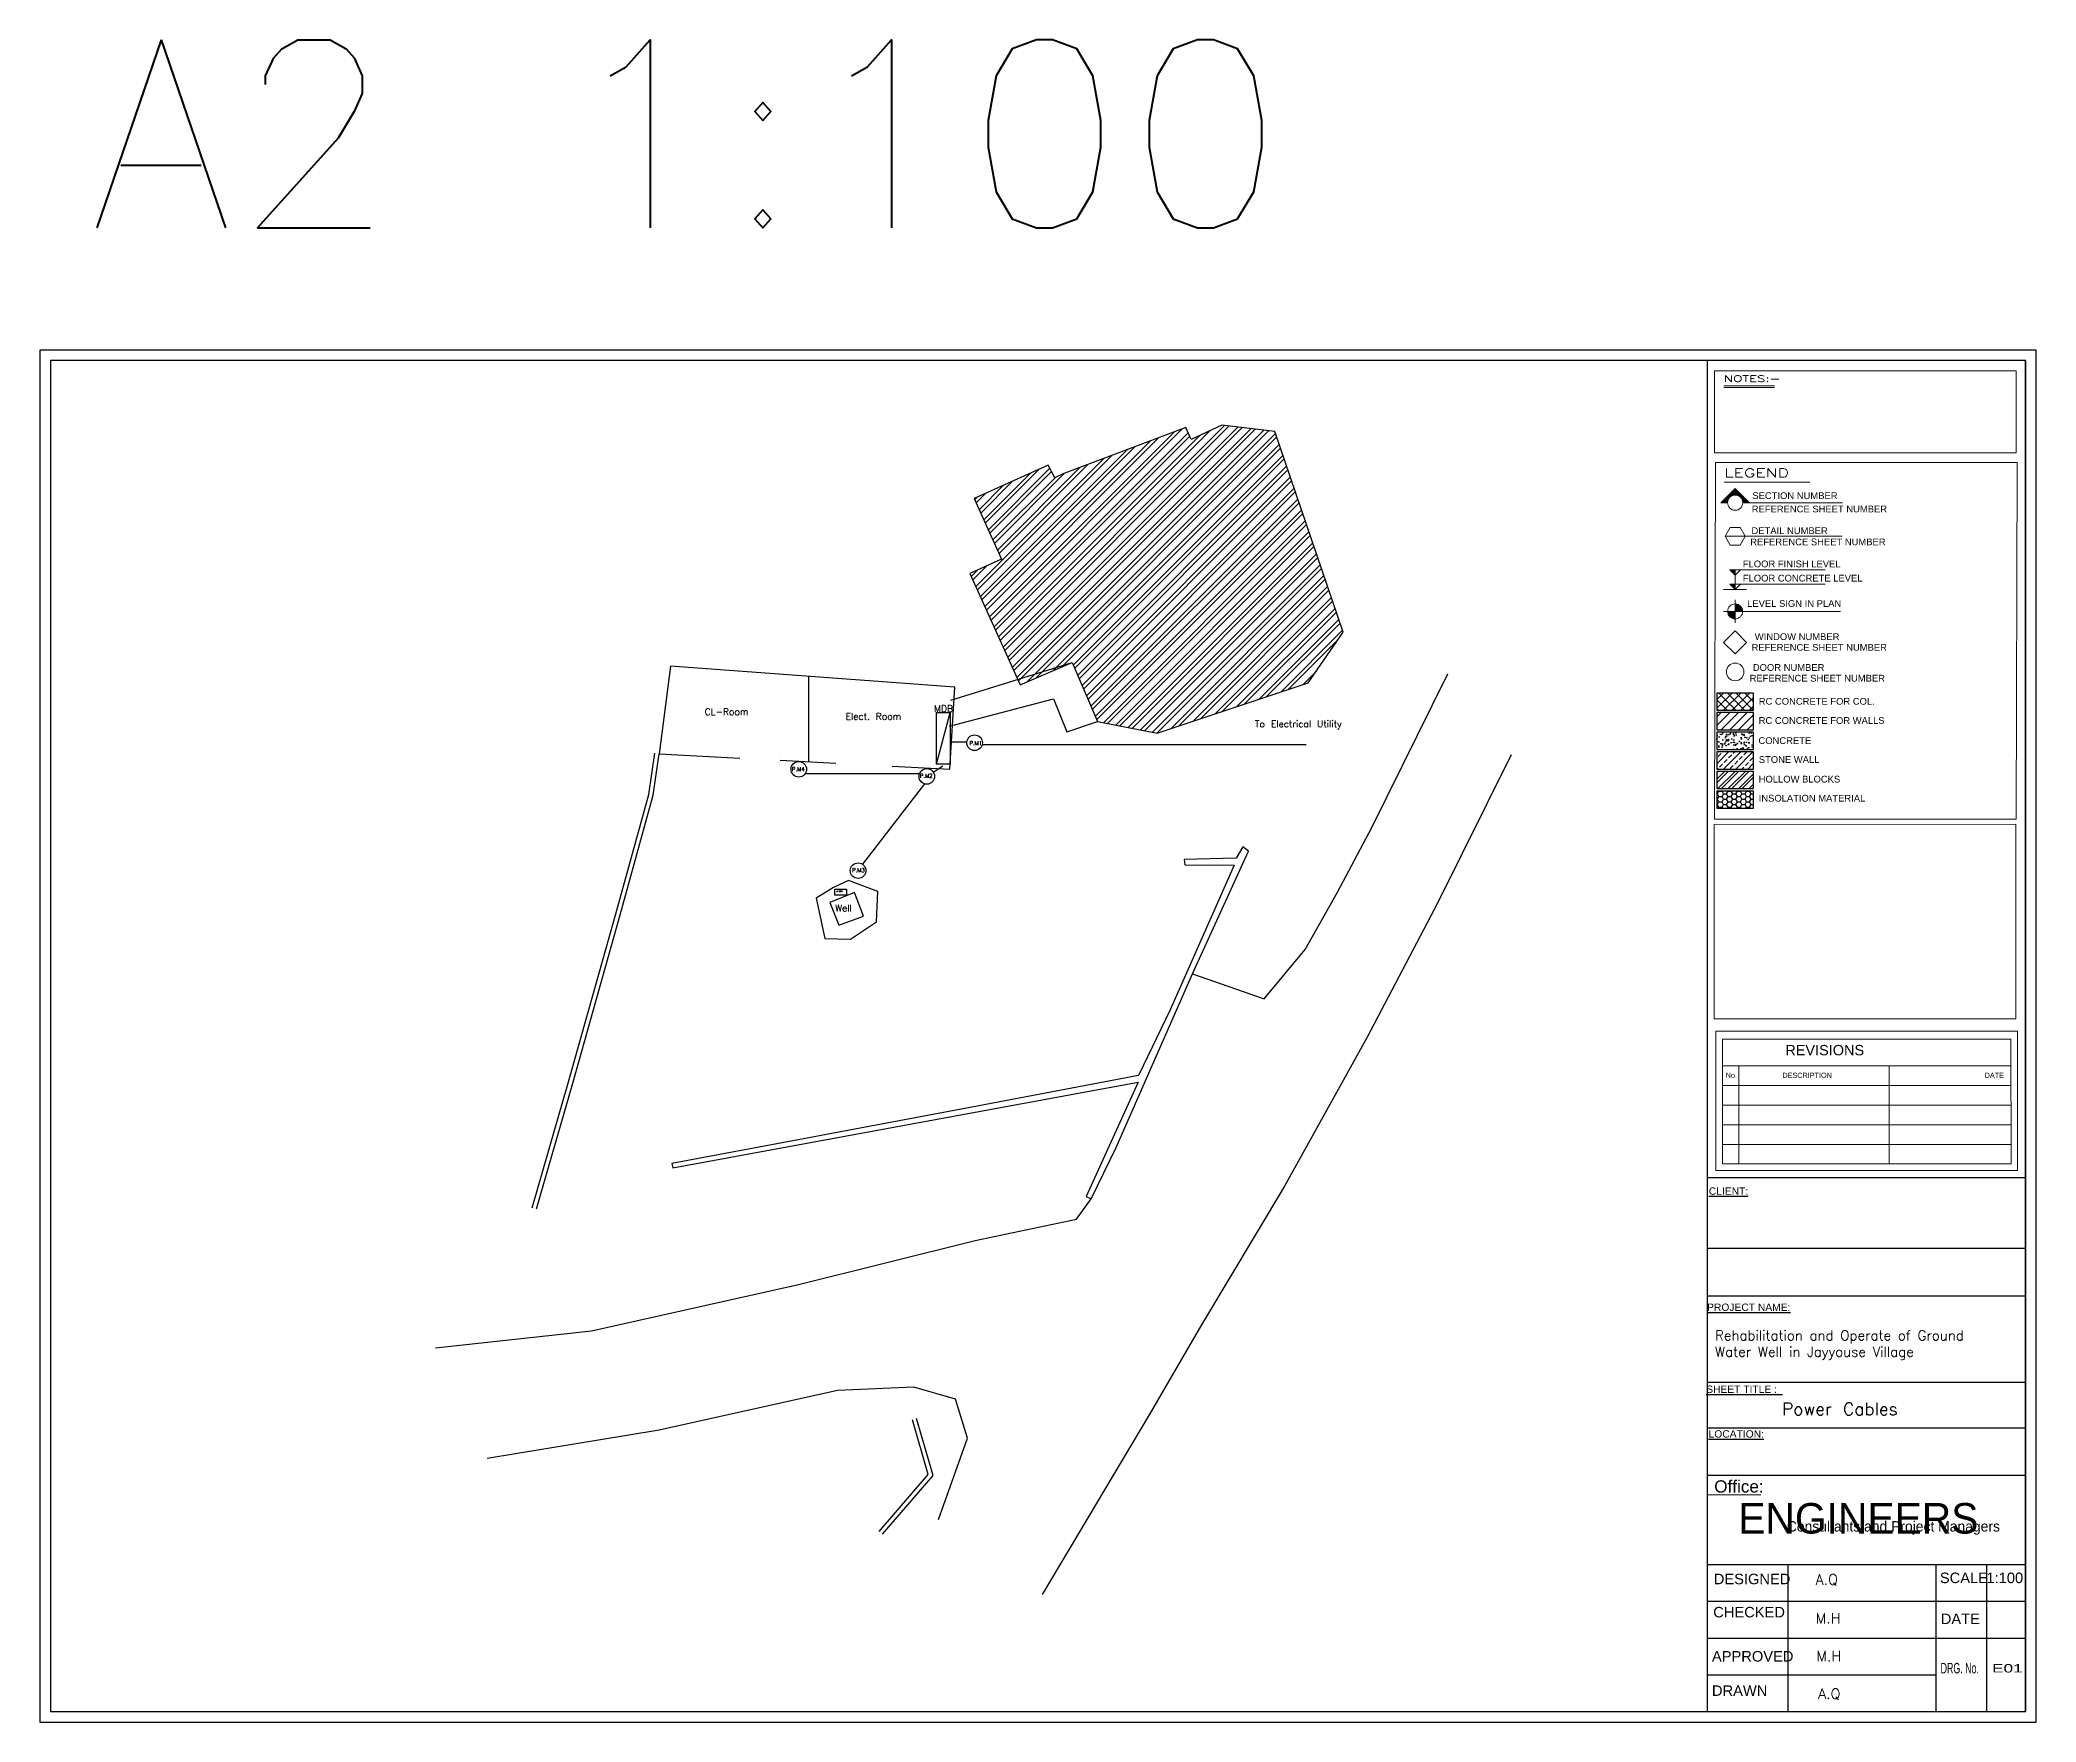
# Model space of a CAD drawing. Header units: inches. Extents: x 191440 to 383551, y 141449 to 284946.
# Drawn here: x 191768.5 to 191826, y 141618 to 141666.4 of the extents above; entities that cross this region are included whole.
import ezdxf
from ezdxf.enums import TextEntityAlignment as Align

# ---------------------------------------------------------------- set-up
doc = ezdxf.new("R2010")
doc.units = ezdxf.units.IN
doc.header["$MEASUREMENT"] = 0
for name, color, linetype in [('AS', 3, 'Continuous'), ('dim-f', 8, 'Continuous'), ('ELEC', 7, 'Continuous'), ('HOME', 8, 'Continuous'), ('I - Outline', 60, 'Continuous'), ('VP', 7, 'Continuous'), ('WALL', 7, 'Continuous')]:
    doc.layers.add(name, color=color, linetype=linetype)
doc.styles.add('5MM', font='simplex.shx', dxfattribs={"height": 1.25})
doc.styles.add('ITALICT', font='italict')
doc.styles.add('ROMAND10', font='ROMAND.shx', dxfattribs={"height": 0.2})
doc.styles.add('ROMANT', font='ROMAND.SHX')
doc.styles.get("Standard").update_dxf_attribs({"font": 'txt.shx', "height": 0.2})
doc.styles.add('STYLE7', font='swissi.ttf')

# ---------------------------------------------------------------- blocks, each defined once
blk = doc.blocks.new('engineers')
at = {"layer": 'dim-f', "char_height": 1.25, "attachment_point": 1, "style": '5MM'}
for s, width, insert in [('\\pt0.5;{\\fGill Sans MT|b0|i0|c0|p34;\\H1.08x;\\C30;\\c2254834;ENGINEERS\\P\\ptz;   \\P\\H0.92593x;  }', 116.5, (16.033, 18.44)), ('{\\fGill Sans MT|b0|i0|c0|p34;\\H1.08x;\\C152;\\c12285479; \\H0.34074x;Consultants and Project Managers}', 11.50217, (17.683, 17.64))]:
    blk.add_mtext_dynamic_manual_height_columns(s, width=width, gutter_width=6.25, heights=[0], dxfattribs=dict(at, insert=insert))

msp = doc.modelspace()

# ---------------------------------------------------------------- hatches: boundary and pattern name
at = {"layer": 'HOME'}
h = msp.add_hatch(dxfattribs=at)
h.set_pattern_fill('ANSI32', color=256, scale=0.03136)
h.set_pattern_definition([(45, (93557.5497, 27450.3362), (-0.21121562397, 0.21121562397), []), (45, (93557.6905, 27450.3362), (-0.21121562397, 0.21121562397), [])])
h.paths.add_polyline_path([(191797.95026, 141653.89663), (191797.74026, 141653.79145), (191797.55611, 141654.15908), (191795.42125, 141653.1943), (191796.20834, 141651.45262), (191795.29709, 141651.04081), (191796.74631, 141647.83398), (191798.23884, 141648.47334), (191798.9681, 141646.77095), (191800.68921, 141646.43863), (191805.04014, 141647.88397), (191806.05124, 141649.3469), (191804.07669, 141655.1273), (191802.55174, 141655.30364), (191801.67381, 141654.89709), (191801.51451, 141655.24111)])
at = {"layer": 'I - Outline'}
h = msp.add_hatch(dxfattribs=at)
h.set_pattern_fill('ANSI37', color=8, scale=1.411978)
h.set_pattern_definition([(45, (190914.48858, 141620.69674), (-0.124802422, 0.124802422), []), (135, (190914.48858, 141620.69674), (-0.124802422, -0.124802422), [])])
h.paths.add_polyline_path([(191817.87225, 141647.59493), (191816.81327, 141647.59493), (191816.81327, 141647.10074), (191817.87225, 141647.10074)])
h = msp.add_hatch(dxfattribs=at)
h.set_pattern_fill('ANSI31', color=8, scale=1.411978)
h.set_pattern_definition([(45, (190914.48858, 141620.69674), (-0.124802422, 0.124802422), [])])
h.paths.add_polyline_path([(191817.87225, 141646.53594), (191817.87225, 141647.03014), (191816.81327, 141647.03014), (191816.81327, 141646.53594)])
h = msp.add_hatch(dxfattribs=at)
h.set_pattern_fill('AR-CONC', color=8, scale=0.042359)
h.set_pattern_definition([(50, (190914.48858, 141620.69674), (0.30382673, -0.026581394), [0.03176951, -0.34946461]), (355, (190914.48858, 141620.69674), (-0.05877416, 0.31862367), [0.02541561, -0.27957169]), (100.451444, (190914.5139, 141620.69453), (0.24505257, 0.29204228), [0.02699993, -0.29699922]), (46.1842, (190914.4886, 141620.78146), (0.45207645, -0.07011289), [0.04765426, -0.52419691]), (96.635635, (190914.52626, 141620.7756), (0.3959167, 0.41263027), [0.04049992, -0.44549908]), (351.184164, (190914.4886, 141620.78146), (0.3959167, 0.41263027), [0.03812341, -0.41935753]), (21, (190914.53094, 141620.76028), (0.25284593, -0.17054673), [0.03176951, -0.34946461]), (326, (190914.53094, 141620.76028), (0.10306678, 0.30716882), [0.02541561, -0.27957169]), (71.451445, (190914.552, 141620.74607), (0.35591271, 0.13662209), [0.02699993, -0.29699922]), (37.5, (190914.48858, 141620.69674), (0.005150835, 0.141011662), [0, -0.27618294, 0, -0.283807623, 0, -0.28063067]), (7.5, (190914.48858, 141620.69674), (0.111434537, 0.167070224), [0, -0.161812704, 0, -0.269829038, 0, -0.10695735]), (327.5, (190914.39412, 141620.69674), (0.226123696, -0.009554096), [0, -0.105898367, 0, -0.330402904, 0, -0.438419238]), (317.5, (190914.35176, 141620.69674), (0.24703385, 0.042403816), [0, -0.137667877, 0, -0.219421416, 0, -0.3113412])])
h.paths.add_polyline_path([(191817.87225, 141646.46535), (191816.81327, 141646.46535), (191816.81327, 141645.97115), (191817.87225, 141645.97115)])
h = msp.add_hatch(dxfattribs=at)
h.set_pattern_fill('ANSI33', color=8, scale=0.988385)
h.set_pattern_definition([(45, (190914.48858, 141620.69674), (-0.17472339, 0.17472339), []), (45, (190914.6633, 141620.69674), (-0.17472339, 0.17472339), [0.123548094, -0.061774047])])
h.paths.add_polyline_path([(191817.87225, 141645.90055), (191816.81327, 141645.90055), (191816.81327, 141645.40636), (191817.87225, 141645.40636)])
h = msp.add_hatch(dxfattribs=at)
h.set_pattern_fill('ANSI32', color=8, scale=0.564791)
h.set_pattern_definition([(45, (190914.48858, 141620.69674), (-0.149762906, 0.149762906), []), (45, (190914.58843, 141620.69674), (-0.149762906, 0.149762906), [])])
h.paths.add_polyline_path([(191817.87225, 141645.33576), (191816.81327, 141645.33576), (191816.81327, 141644.84157), (191817.87225, 141644.84157)])
h = msp.add_hatch(dxfattribs=at)
h.set_pattern_fill('HONEY', color=8, scale=0.705989)
h.set_pattern_definition([(0, (190914.488584, 141620.69674), (0.132372958, 0.076425563), [0.088248639, -0.176497278]), (120, (190914.488584, 141620.69674), (-0.132372958, 0.076425563), [0.088248639, -0.176497278]), (60, (190914.488584, 141620.69674), (0, 0.152851126), [-0.176497278, 0.088248639])])
h.paths.add_polyline_path([(191817.87225, 141644.77097), (191816.81327, 141644.77097), (191816.81327, 141644.27678), (191817.87225, 141644.27678)])

# ---------------------------------------------------------------- linework, layer by layer
msp.add_lwpolyline([(191826.00873, 141657.46598), (191768.50873, 141657.46598), (191768.50873, 141617.96598), (191826.00873, 141617.96598), (191826.00873, 141657.46598)])
msp.add_lwpolyline([(191825.70873, 141657.16598), (191768.80873, 141657.16598), (191768.80873, 141618.26598), (191825.70873, 141618.26598)], close=True)
at = {"layer": 'AS', "flags": 128}
msp.add_lwpolyline([(191779.89978, 141628.74517), (191784.39322, 141629.23157), (191790.36058, 141630.56405), (191795.4505, 141631.83061), (191798.3657, 141632.44373), (191798.78618, 141633.02677), (191799.51386, 141634.50901), (191801.70778, 141639.50677), (191803.77404, 141638.79332), (191804.95578, 141640.21269), (191805.88186, 141641.85941), (191806.8713, 141643.71925), (191809.0665, 141648.14677)], dxfattribs=at)
for points, elevation in [([(191810.88794, 141645.81077), (191808.77786, 141641.56437), (191806.7305, 141637.66485), (191804.35546, 141633.39285), (191801.93946, 141629.35893), (191800.4585, 141626.80789), (191797.37498, 141621.63477)], 1.296), ([(191794.39258, 141623.79989), (191795.22778, 141626.14037), (191794.8801, 141627.26736), (191793.68538, 141627.61301), (191791.47994, 141627.51573), (191786.34202, 141626.36821), (191781.38842, 141625.55349)], 1.01376)]:
    msp.add_lwpolyline(points, dxfattribs=dict(at, elevation=elevation))
at = {"layer": 'HOME'}
msp.add_line((191790.64366, 141648.07471, -141.2896), (191790.64366, 141645.61738, -141.2896), dxfattribs=at)
at = {"layer": 'HOME', "color": 41, "true_color": 0xf4ee51}
msp.add_line((191794.33459, 141645.54468, -141.2896), (191794.72394, 141647.03337, -141.2896), dxfattribs=at)
at = {"layer": 'HOME', "color": 240, "true_color": 0xed1f24}
for p, q in [((191795.21313, 141646.18006, -141.2896), (191794.74975, 141646.18006, -141.2896)), ((191795.65155, 141646.11629, -141.2896), (191804.98213, 141646.11629, -141.2896)), ((191794.24081, 141645.31176, -141.2896), (191794.51346, 141645.50024, -141.2896)), ((191793.8601, 141645.27274, -141.2896), (191790.55125, 141645.27296, -141.2896)), ((191793.98906, 141644.98183, -141.2896), (191792.20147, 141642.66463, -141.2896))]:
    msp.add_line(p, q, dxfattribs=at)
at = {"layer": 'HOME', "flags": 128}
for points, elevation in [([(191804.07669, 141655.1273), (191802.55174, 141655.30364), (191801.67381, 141654.89709), (191801.51451, 141655.24111), (191797.95026, 141653.89663), (191797.74026, 141653.79145), (191797.55611, 141654.15908), (191795.42125, 141653.1943), (191796.20834, 141651.45262), (191795.29709, 141651.04081), (191796.74631, 141647.83398), (191798.23884, 141648.47334), (191798.9681, 141646.77095), (191800.68921, 141646.43863), (191805.04014, 141647.88397), (191806.05124, 141649.3469), (191804.07669, 141655.1273)], 2.41728), ([(191794.74458, 141647.39349), (191798.23884, 141648.47334)], 2.73472), ([(191794.86554, 141647.76405), (191786.67189, 141648.36697), (191786.34458, 141645.84533), (191788.6743, 141645.7218)], 3.4368), ([(191793.05711, 141645.48942), (191794.72154, 141645.40117), (191794.86554, 141647.76405)], 3.4368), ([(191794.70746, 141646.64213), (191797.7014, 141647.42884), (191798.0862, 141646.47881), (191798.9681, 141646.77095)], 2.752), ([(191789.82876, 141645.66059), (191791.4305, 141645.57566)], 3.4368), ([(191791.12154, 141640.52245), (191791.8601, 141640.50773), (191792.60442, 141641.00693), (191792.64282, 141641.87989), (191791.79546, 141642.19605), (191791.3673, 141641.99701), (191790.87153, 141641.68438), (191791.12154, 141640.52245)], 0.32704), ([(191792.23066, 141641.16629), (191791.97274, 141641.85557), (191791.25978, 141641.56693), (191791.51962, 141640.91157), (191792.23066, 141641.16629)], 0.384)]:
    msp.add_lwpolyline(points, dxfattribs=dict(at, elevation=elevation))
at = {"layer": 'HOME', "color": 2, "true_color": 0xf1eb1f, "elevation": -141.2896}
msp.add_lwpolyline([(191794.33459, 141647.03338), (191794.72394, 141647.03338), (191794.72394, 141645.54467), (191794.33459, 141645.54467)], close=True, dxfattribs=at)
at = {"layer": 'HOME', "color": 240, "true_color": 0xed1f24}
for centre in [(191795.43267, 141646.16462, -141.2896), (191790.36892, 141645.39903, -141.2896), (191794.05574, 141645.19538, -141.2896), (191792.07682, 141642.48036, -141.2896)]:
    msp.add_circle(centre, 0.22444, dxfattribs=at)
at = {"layer": 'I - Outline', "color": 7}
for p, q in [((191816.54514, 141618.26598), (191816.54574, 141657.16586)), ((191825.70873, 141657.16598), (191825.70873, 141618.26598)), ((191825.71552, 141633.63766), (191816.54467, 141633.63753)), ((191825.69902, 141631.6046), (191816.54606, 141631.60448)), ((191816.54544, 141630.24135), (191825.71641, 141630.24147)), ((191816.54544, 141630.24135), (191825.71641, 141630.24147)), ((191825.70872, 141627.74502), (191816.54527, 141627.74512)), ((191816.54501, 141626.43817), (191825.71571, 141626.43829)), ((191825.71589, 141625.06785), (191816.54504, 141625.06773)), ((191816.54515, 141622.50408), (191825.71585, 141622.5042)), ((191818.86064, 141622.50411), (191818.86072, 141618.26598)), ((191823.12186, 141622.50414), (191823.12194, 141618.26598)), ((191824.57915, 141622.50419), (191824.57923, 141618.26598)), ((191816.54516, 141621.44509), (191825.71586, 141621.44522)), ((191816.54518, 141620.38611), (191825.71588, 141620.38624)), ((191816.54519, 141619.32713), (191823.12192, 141619.32725))]:
    msp.add_line(p, q, dxfattribs=at)
at = {"layer": 'I - Outline', "color": 8, "lineweight": 0}
for p, q in [((191816.7455, 141654.51356), (191816.74574, 141656.87215)), ((191816.74574, 141656.87215), (191825.43766, 141656.87226)), ((191817.01513, 141656.43649), (191818.47816, 141656.43651)), ((191825.43766, 141656.87226), (191825.43742, 141654.51368)), ((191817.01513, 141656.38833), (191818.47816, 141656.38836)), ((191825.43742, 141654.51368), (191816.7455, 141654.51356)), ((191816.74569, 141643.96086), (191816.77384, 141654.23117)), ((191816.77384, 141654.23117), (191825.46576, 141654.23128)), ((191825.46576, 141654.23128), (191825.43761, 141643.96098)), ((191817.02506, 141653.66643), (191819.48783, 141653.66648)), ((191817.12177, 141653.07568), (191816.93109, 141653.07568)), ((191816.96542, 141653.07568), (191816.94826, 141653.09284)), ((191817.01216, 141653.07568), (191816.97163, 141653.11621)), ((191817.05891, 141653.07568), (191816.995, 141653.13958)), ((191817.10566, 141653.07568), (191817.01837, 141653.16296)), ((191817.12367, 141653.10441), (191817.04175, 141653.18633)), ((191817.04586, 141653.07568), (191817.14617, 141653.176)), ((191817.13226, 141653.14256), (191817.06512, 141653.2097)), ((191817.14597, 141653.1756), (191817.08849, 141653.23308)), ((191817.0926, 141653.07568), (191817.12405, 141653.10713)), ((191817.16381, 141653.20451), (191817.11186, 141653.25645)), ((191817.18534, 141653.22972), (191817.13523, 141653.27982)), ((191817.21043, 141653.25138), (191817.15861, 141653.3032)), ((191817.2392, 141653.26935), (191817.18198, 141653.32657)), ((191817.27209, 141653.28321), (191817.20535, 141653.34994)), ((191817.31003, 141653.29201), (191817.22872, 141653.37332)), ((191817.23987, 141653.2697), (191817.34019, 141653.37002)), ((191817.30874, 141653.29182), (191817.34019, 141653.32327)), ((191817.41444, 141653.28109), (191817.34019, 141653.35535)), ((191817.35521, 141653.29358), (191817.34019, 141653.3086)), ((191817.39699, 141653.28659), (191817.47155, 141653.36115)), ((191817.43133, 141653.27418), (191817.49492, 141653.33778)), ((191817.46133, 141653.25743), (191817.5183, 141653.3144)), ((191817.48755, 141653.23691), (191817.54167, 141653.29103)), ((191817.5102, 141653.21281), (191817.56504, 141653.26766)), ((191817.52923, 141653.1851), (191817.58842, 141653.24429)), ((191817.54431, 141653.15343), (191817.61179, 141653.22092)), ((191817.61986, 141653.07569), (191817.5456, 141653.14994)), ((191817.55466, 141653.11704), (191817.63516, 141653.19754)), ((191817.57311, 141653.07569), (191817.55809, 141653.0907)), ((191820.43245, 141653.07574), (191817.55861, 141653.07569)), ((191817.56006, 141653.07569), (191817.65854, 141653.17417)), ((191817.6068, 141653.07569), (191817.68191, 141653.1508)), ((191817.65355, 141653.07569), (191817.70528, 141653.12743)), ((191817.70029, 141653.07569), (191817.72866, 141653.10405)), ((191817.74704, 141653.07569), (191817.75203, 141653.08068)), ((191817.19435, 141652.36088), (191817.04849, 141652.10824)), ((191820.42326, 141652.1083), (191817.04849, 141652.10824)), ((191817.04849, 141652.10824), (191817.19436, 141651.8556)), ((191817.48607, 141652.36088), (191817.19435, 141652.36088)), ((191817.19436, 141651.8556), (191817.48608, 141651.85561)), ((191817.63193, 141652.10825), (191817.48607, 141652.36088)), ((191817.48608, 141651.85561), (191817.63193, 141652.10825)), ((191817.18386, 141651.14011), (191819.93229, 141651.14016)), ((191817.34023, 141650.99006), (191817.18386, 141651.14011)), ((191817.18387, 141650.72856), (191819.9323, 141650.72861)), ((191817.34024, 141650.57852), (191817.18387, 141650.72856)), ((191817.18795, 141650.72464), (191817.19187, 141650.72856)), ((191817.19122, 141651.13304), (191817.19828, 141651.14011)), ((191817.1959, 141650.71701), (191817.20745, 141650.72856)), ((191817.19917, 141651.12541), (191817.21387, 141651.14011)), ((191817.20386, 141650.70938), (191817.22303, 141650.72856)), ((191817.20712, 141651.11778), (191817.22945, 141651.14011)), ((191817.21181, 141650.70175), (191817.23862, 141650.72856)), ((191817.21508, 141651.11015), (191817.24503, 141651.14011)), ((191817.21976, 141650.69412), (191817.2542, 141650.72856)), ((191817.22303, 141651.10252), (191817.26061, 141651.14011)), ((191817.22771, 141650.68649), (191817.26978, 141650.72856)), ((191817.23098, 141651.09489), (191817.27619, 141651.14011)), ((191817.23566, 141650.67886), (191817.28536, 141650.72856)), ((191817.23893, 141651.08726), (191817.29177, 141651.14011)), ((191817.24362, 141650.67123), (191817.30094, 141650.72856)), ((191817.24688, 141651.07963), (191817.30736, 141651.14011)), ((191817.25157, 141650.6636), (191817.31653, 141650.72856)), ((191817.25484, 141651.072), (191817.32294, 141651.14011)), ((191817.25952, 141650.65597), (191817.33211, 141650.72856)), ((191817.26279, 141651.06437), (191817.33852, 141651.14011)), ((191817.26747, 141650.64834), (191817.34024, 141650.72111)), ((191817.27074, 141651.05674), (191817.34023, 141651.12624)), ((191817.27542, 141650.64071), (191817.34024, 141650.70553)), ((191817.27869, 141651.04911), (191817.34023, 141651.11065)), ((191817.28338, 141650.63308), (191817.34024, 141650.68994)), ((191817.28664, 141651.04148), (191817.34023, 141651.09507)), ((191817.2946, 141651.03385), (191817.34023, 141651.07949)), ((191817.30255, 141651.02622), (191817.34023, 141651.06391)), ((191817.3105, 141651.01859), (191817.34023, 141651.04833)), ((191817.31845, 141651.01096), (191817.34023, 141651.03274)), ((191817.3264, 141651.00333), (191817.34023, 141651.01716)), ((191817.33436, 141650.9957), (191817.34023, 141651.00158)), ((191817.34023, 141651.14011), (191817.34024, 141650.57852)), ((191817.34023, 141650.99006), (191817.4966, 141651.14011)), ((191817.34024, 141650.57852), (191817.49661, 141650.72856)), ((191817.00918, 141650.57851), (191817.6713, 141650.57852)), ((191817.29133, 141650.62545), (191817.34024, 141650.67436)), ((191817.29928, 141650.61782), (191817.34024, 141650.65878)), ((191817.30723, 141650.61019), (191817.34024, 141650.6432)), ((191817.31518, 141650.60256), (191817.34024, 141650.62762)), ((191817.32313, 141650.59493), (191817.34024, 141650.61203)), ((191817.33109, 141650.5873), (191817.34024, 141650.59645)), ((191817.33904, 141650.57967), (191817.34024, 141650.58087)), ((191817.34025, 141650.27511), (191817.34026, 141649.61299)), ((191817.34025, 141650.14458), (191817.35386, 141650.15819)), ((191817.34025, 141650.129), (191817.36806, 141650.15681)), ((191817.34025, 141650.11342), (191817.38146, 141650.15463)), ((191817.34025, 141650.09783), (191817.39415, 141650.15174)), ((191817.34025, 141650.08225), (191817.40622, 141650.14823)), ((191817.34025, 141650.06667), (191817.41772, 141650.14415)), ((191817.34025, 141650.05109), (191817.4287, 141650.13954)), ((191817.34025, 141650.03551), (191817.43919, 141650.13445)), ((191817.34025, 141650.01993), (191817.44922, 141650.12889)), ((191817.34025, 141650.00434), (191817.4588, 141650.1229)), ((191817.34025, 141649.98876), (191817.46796, 141650.11648)), ((191817.34025, 141649.97318), (191817.47671, 141650.10964)), ((191817.34025, 141649.9576), (191817.48505, 141650.1024)), ((191817.00919, 141649.94404), (191820.37486, 141649.94411)), ((191817.12611, 141649.93043), (191817.13972, 141649.94404)), ((191817.12749, 141649.91623), (191817.1553, 141649.94404)), ((191817.12967, 141649.90283), (191817.17088, 141649.94404)), ((191817.13256, 141649.89014), (191817.18647, 141649.94404)), ((191817.13607, 141649.87807), (191817.20205, 141649.94404)), ((191817.14016, 141649.86657), (191817.21763, 141649.94404)), ((191817.14476, 141649.85559), (191817.23321, 141649.94405)), ((191817.14985, 141649.8451), (191817.24879, 141649.94405)), ((191817.15541, 141649.83508), (191817.26437, 141649.94405)), ((191817.16141, 141649.82549), (191817.27996, 141649.94405)), ((191817.16783, 141649.81633), (191817.29554, 141649.94405)), ((191817.17466, 141649.80758), (191817.31112, 141649.94405)), ((191817.1819, 141649.79924), (191817.3267, 141649.94405)), ((191817.18955, 141649.79131), (191817.34025, 141649.94202)), ((191817.19759, 141649.78377), (191817.34025, 141649.92643)), ((191817.20604, 141649.77663), (191817.34025, 141649.91085)), ((191817.21489, 141649.7699), (191817.34025, 141649.89527)), ((191817.22416, 141649.76359), (191817.34025, 141649.87969)), ((191817.23386, 141649.75771), (191817.34025, 141649.86411)), ((191817.244, 141649.75227), (191817.34025, 141649.84853)), ((191817.25462, 141649.7473), (191817.34025, 141649.83294)), ((191817.26573, 141649.74283), (191817.34025, 141649.81736)), ((191817.27737, 141649.73889), (191817.34025, 141649.80178)), ((191817.2896, 141649.73554), (191817.34026, 141649.7862)), ((191817.30247, 141649.73283), (191817.34026, 141649.77062)), ((191817.31606, 141649.73084), (191817.34026, 141649.75503)), ((191817.3305, 141649.7297), (191817.34026, 141649.73945)), ((191817.34228, 141649.94405), (191817.49299, 141650.09476)), ((191817.35787, 141649.94405), (191817.50053, 141650.08671)), ((191817.37345, 141649.94405), (191817.50766, 141650.07827)), ((191817.38903, 141649.94405), (191817.51439, 141650.06942)), ((191817.40461, 141649.94405), (191817.5207, 141650.06015)), ((191817.42019, 141649.94405), (191817.52659, 141650.05045)), ((191817.43577, 141649.94405), (191817.53202, 141650.0403)), ((191817.45136, 141649.94405), (191817.53699, 141650.02969)), ((191817.46694, 141649.94405), (191817.54147, 141650.01858)), ((191817.48252, 141649.94405), (191817.5454, 141650.00694)), ((191817.4981, 141649.94405), (191817.54876, 141649.99471)), ((191817.51368, 141649.94405), (191817.55147, 141649.98184)), ((191817.52927, 141649.94405), (191817.55346, 141649.96824)), ((191817.54485, 141649.94405), (191817.5546, 141649.95381)), ((191817.33682, 141649.38137), (191817.00921, 141649.05375)), ((191817.00921, 141649.05375), (191817.33683, 141648.72614)), ((191817.66444, 141649.05376), (191817.33682, 141649.38137)), ((191817.33683, 141648.72614), (191817.66444, 141649.05376)), ((191816.7367, 141643.81418), (191825.42862, 141643.8143)), ((191816.73681, 141638.21791), (191816.7367, 141643.81418)), ((191825.43761, 141643.96098), (191816.74569, 141643.96086)), ((191825.42862, 141643.8143), (191825.42873, 141638.21803)), ((191825.42873, 141638.21803), (191816.73681, 141638.21791)), ((191816.78405, 141637.85567), (191825.47597, 141637.85579)), ((191816.78413, 141633.85125), (191816.78405, 141637.85567)), ((191816.97368, 141637.63166), (191825.28635, 141637.63177)), ((191816.97375, 141634.03529), (191816.97368, 141637.63166)), ((191825.28635, 141637.63177), (191825.28642, 141634.0354)), ((191825.47597, 141637.85579), (191825.47605, 141633.85137)), ((191816.9737, 141636.86076), (191825.28637, 141636.86087)), ((191817.44985, 141636.86077), (191817.4499, 141634.0353)), ((191821.77862, 141636.86085), (191821.77868, 141634.03538)), ((191816.97371, 141636.29567), (191825.28638, 141636.29578)), ((191816.97372, 141635.73057), (191825.28639, 141635.73068)), ((191816.97373, 141635.16548), (191825.2864, 141635.16559)), ((191816.97374, 141634.60039), (191825.28641, 141634.6005)), ((191825.28642, 141634.0354), (191816.97375, 141634.03529)), ((191825.47605, 141633.85137), (191816.78413, 141633.85125))]:
    msp.add_line(p, q, dxfattribs=at)
at = {"layer": 'I - Outline', "color": 8}
for p, q in [((191816.93109, 141653.07568), (191817.34405, 141653.48865)), ((191816.95237, 141653.07568), (191817.34019, 141653.46351)), ((191816.99911, 141653.07568), (191817.34019, 141653.41676)), ((191817.34019, 141653.3086), (191817.2521, 141653.39669)), ((191817.34019, 141653.35535), (191817.27547, 141653.42006)), ((191817.34019, 141653.40209), (191817.29884, 141653.44344)), ((191817.34019, 141653.44884), (191817.32221, 141653.46681)), ((191817.34019, 141653.2941), (191817.34018, 141653.48478)), ((191817.34019, 141653.46351), (191817.35468, 141653.47801)), ((191817.34019, 141653.41676), (191817.37806, 141653.45464)), ((191817.71335, 141653.07569), (191817.34019, 141653.44884)), ((191817.34019, 141653.37002), (191817.40143, 141653.43127)), ((191817.34019, 141653.32327), (191817.4248, 141653.40789)), ((191817.6666, 141653.07569), (191817.34019, 141653.40209)), ((191817.75702, 141653.07569), (191817.34405, 141653.48865)), ((191817.35711, 141653.29345), (191817.44818, 141653.38452))]:
    msp.add_line(p, q, dxfattribs=at)
at = {"layer": 'I - Outline', "color": 4}
msp.add_line((191816.54524, 141624.50907), (191818.08403, 141624.51396), dxfattribs=at)
at = {"layer": 'I - Outline', "color": 8}
for points in [[(191817.87225, 141647.59493), (191816.81327, 141647.59493), (191816.81327, 141647.10074), (191817.87225, 141647.10074)], [(191817.87225, 141647.03014), (191816.81327, 141647.03014), (191816.81327, 141646.53594), (191817.87225, 141646.53594)], [(191817.87225, 141646.46535), (191816.81327, 141646.46535), (191816.81327, 141645.97115), (191817.87225, 141645.97115)], [(191817.87225, 141645.90055), (191816.81327, 141645.90055), (191816.81327, 141645.40636), (191817.87225, 141645.40636)], [(191817.87225, 141645.33576), (191816.81327, 141645.33576), (191816.81327, 141644.84157), (191817.87225, 141644.84157)], [(191817.87225, 141644.77097), (191816.81327, 141644.77097), (191816.81327, 141644.27678), (191817.87225, 141644.27678)]]:
    msp.add_lwpolyline(points, close=True, dxfattribs=at)
at = {"layer": 'I - Outline', "color": 8, "lineweight": 0}
for centre, radius in [((191817.34019, 141653.07568), 0.21842), ((191817.34025, 141649.94405), 0.21457), ((191817.34029, 141648.20356), 0.25338)]:
    msp.add_circle(centre, radius, dxfattribs=at)
at = {"layer": 'VP', "color": 6, "elevation": -141.2896}
msp.add_lwpolyline([(191791.40639, 141641.95094), (191791.73779, 141641.95094), (191791.73779, 141641.77785), (191791.40639, 141641.77785)], close=True, dxfattribs=at)
at = {"layer": 'WALL', "flags": 128}
for points, elevation in [([(191782.69262, 141632.77612), (191783.73635, 141636.39879), (191785.09873, 141641.23844), (191786.04941, 141644.67789), (191786.21785, 141645.86333)], 0.32384), ([(191782.81562, 141632.74069), (191783.85946, 141636.36373), (191785.22202, 141641.20405), (191786.17498, 141644.65173), (191786.34458, 141645.84533)], 0.32384), ([(191792.6828, 141623.45527), (191794.0973, 141625.09736), (191793.63928, 141626.67034)], 1.17824), ([(191792.77978, 141623.37173), (191794.23962, 141625.06645), (191793.76218, 141626.70613)], 1.17824)]:
    msp.add_lwpolyline(points, dxfattribs=dict(at, elevation=elevation))
for points in [[(191799.51386, 141634.50901), (191801.70778, 141639.50677), (191803.32698, 141643.04021), (191803.15738, 141643.16629), (191802.97114, 141642.83605), (191801.47226, 141642.80533), (191801.49274, 141642.64469), (191802.91418, 141642.63573), (191801.06394, 141638.47573), (191800.15706, 141636.57941), (191795.35386, 141635.66869), (191790.49946, 141634.75861), (191786.7145, 141634.05141), (191786.73946, 141633.92725), (191800.14344, 141636.38932), (191798.64698, 141633.09547), (191798.78618, 141633.02677)], [(191798.78618, 141633.02677), (191799.51386, 141634.50901)]]:
    msp.add_lwpolyline(points, dxfattribs=at)

# ---------------------------------------------------------------- block references
at = {"layer": 'I - Outline', "xscale": 0.6506395646974747, "yscale": 0.6506395646974747, "zscale": 0.6506395646974747, "rotation": 0.0010941101885149}
msp.add_blockref('engineers', (191806.9974, 141612.27337), dxfattribs=at)

# ---------------------------------------------------------------- texts
at = {"insert": (191769.91247, 141666.39938), "char_height": 5.407852, "attachment_point": 1}
msp.add_mtext_dynamic_manual_height_columns('A2 1:100', width=34.063547, gutter_width=1, heights=[0], dxfattribs=at)
at = {"layer": 'ELEC', "style": 'ITALICT'}
msp.add_text('J. Box ', height=0.039473, dxfattribs=at).set_placement((191791.45761, 141641.87351, -141.2896))
at = {"layer": 'HOME', "attachment_point": 1}
for s, width, insert, char_height in [('MDB', 2.6741065, (191794.2642, 141647.24072, -141.2896), 0.192), ('CL-Room', 2.6741065, (191787.65952, 141647.15217, -141.2896), 0.192), ('Elect. Room', 2.6741065, (191791.71709, 141647.01741, -141.2896), 0.192), ('To Electrical Utility', 2.9592075, (191803.50739, 141646.80089, -141.2896), 0.192), ('P.M1', 2.6741065, (191795.2812, 141646.20989, -141.2896), 0.11456), ('P.M4', 2.6741065, (191790.17026, 141645.45924, -141.2896), 0.11456), ('P.M2', 2.6741065, (191793.85262, 141645.2704, -141.2896), 0.11456), ('P.M3', 2.6741065, (191791.90123, 141642.5502, -141.2896), 0.11456), ('Well', 2.6741065, (191791.4169, 141641.49942, -141.2896), 0.192)]:
    msp.add_mtext_dynamic_manual_height_columns(s, width=width, gutter_width=1, heights=[0], dxfattribs=dict(at, insert=insert, char_height=char_height))
at = {"layer": 'I - Outline', "color": 7, "style": 'ROMANT', "width": 1.5}
for s, height, p in [('NOTES:-', 0.187366, (191817.01848, 141656.55312)), ('LEGEND', 0.243576, (191817.03244, 141653.81209))]:
    msp.add_text(s, height=height, rotation=0.0010941, dxfattribs=at).set_placement(p)
at = {"layer": 'I - Outline', "color": 8, "lineweight": 0, "style": 'STYLE7'}
for s, height, p in [('REFERENCE SHEET NUMBER', 0.1939171, (191817.81846, 141652.79707)), ('SECTION NUMBER', 0.1939171, (191817.83659, 141653.18028)), ('REFERENCE SHEET NUMBER', 0.1939171, (191817.77524, 141651.8498)), ('DETAIL NUMBER', 0.1939171, (191817.81152, 141652.17118)), ('FLOOR FINISH LEVEL', 0.1939171, (191817.56146, 141651.21612)), ('FLOOR CONCRETE LEVEL', 0.1939171, (191817.56167, 141650.80613)), ('LEVEL SIGN IN PLAN', 0.1939171, (191817.68648, 141650.07476)), ('REFERENCE SHEET NUMBER', 0.1939171, (191817.81356, 141648.81262)), ('WINDOW NUMBER', 0.1939171, (191817.9065, 141649.12115)), ('DOOR NUMBER', 0.1939171, (191817.85068, 141648.23363)), ('REFERENCE SHEET NUMBER', 0.1939171, (191817.75774, 141647.92509)), ('RC CONCRETE FOR COL.', 0.1939171, (191818.02061, 141647.25956)), ('RC CONCRETE FOR WALLS', 0.1939171, (191818.01819, 141646.70647)), ('CONCRETE', 0.193917, (191818.0123, 141646.12771)), ('STONE WALL', 0.193917, (191818.02229, 141645.58323)), ('HOLLOW BLOCKS', 0.1939171, (191818.01902, 141645.01842)), ('INSOLATION MATERIAL', 0.1939171, (191818.01903, 141644.46948))]:
    msp.add_text(s, height=height, rotation=0.0010941, dxfattribs=at).set_placement(p)
at = {"layer": 'I - Outline', "color": 4, "style": 'STYLE7'}
for s, height, p in [('REVISIONS', 0.298334, (191818.78574, 141637.16406)), ('No.', 0.149167, (191817.06792, 141636.51532)), ('DESCRIPTION', 0.149167, (191818.70258, 141636.51343)), ('DATE', 0.149167, (191824.52749, 141636.51364)), ('Office:', 0.352995, (191816.73754, 141624.57407)), ('DESIGNED', 0.302446, (191816.72468, 141621.93448)), ('SCALE', 0.302446, (191823.23777, 141621.96752)), ('1:100', 0.302446, (191824.57915, 141621.96752)), ('CHECKED', 0.302446, (191816.70894, 141620.97914)), ('DATE', 0.302446, (191823.26338, 141620.786)), ('APPROVED', 0.302446, (191816.67207, 141619.70836)), ('DRAWN', 0.302446, (191816.67207, 141618.71997))]:
    msp.add_text(s, height=height, rotation=0.0010941, dxfattribs=at).set_placement(p)
for s, height, p in [('%%UCLIENT:', 0.211797, (191817.15017, 141633.14801)), ('%%UPROJECT NAME:', 0.2117967, (191817.73213, 141629.80402)), ('%%USHEET TITLE :  ', 0.2117967, (191817.60756, 141627.44342)), ('%%ULOCATION:', 0.2117967, (191817.37257, 141626.15636))]:
    msp.add_text(s, height=height, rotation=0.0010941, dxfattribs=at).set_placement(p, align=Align.CENTER)
for s, height, width, p, p2 in [('DRG. No.', 0.302446, 0.621053, (191823.25884, 141619.36723), (191824.36175, 141619.36726)), ('E01', 0.241957, 1.556051, (191824.74168, 141619.3931), (191825.62401, 141619.39312))]:
    msp.add_text(s, height=height, rotation=0.0010941, dxfattribs=dict(at, width=width)).set_placement(p, p2, align=Align.FIT)
at = {"layer": 'VP', "attachment_point": 1, "style": 'ROMAND10'}
for s, insert, char_height, width in [('Rehabilitation and Operate of Ground Water Well in Jayyouse Village', (191816.76193, 141629.23939), 0.2823956, 8.3697183), ('A.Q', (191819.65879, 141622.22111), 0.299294, 0.7332692), ('M.H', (191819.65879, 141621.10555), 0.299294, 0.7332692), ('M.H', (191819.68018, 141620.01398), 0.299294, 0.7332692), ('A.Q', (191819.73084, 141618.93101), 0.299294, 0.7332692)]:
    msp.add_mtext(s, dxfattribs=dict(at, insert=insert, char_height=char_height, width=width))
at = {"layer": 'VP', "insert": (191820.35613, 141626.80077), "char_height": 0.36, "attachment_point": 8}
msp.add_mtext_dynamic_manual_height_columns('Power Cables ', width=506.4403967, gutter_width=1, heights=[0], dxfattribs=at)

doc.saveas('drawing.dxf')
